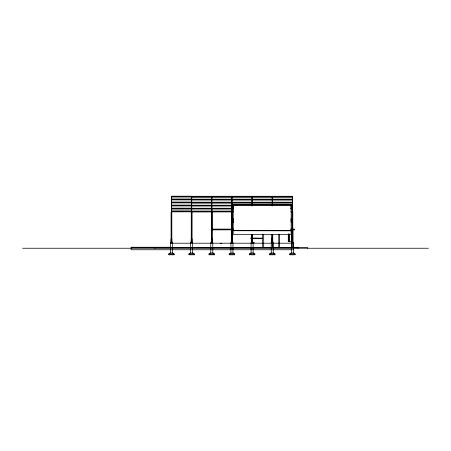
<?xml version="1.0" encoding="UTF-8"?>
<svg xmlns="http://www.w3.org/2000/svg" width="451" height="451" viewBox="0 0 451 451"><rect width="100%" height="100%" fill="white"/><g stroke="black" fill="none" stroke-linecap="round" stroke-linejoin="round"><path stroke-width="0.68" d="M292.457 196.867L191.619 196.89M292.4 205.357L191.619 205.414M168.691 254.043L170.078 253.039L172.846 253.039L174.233 254.043L174.233 254.798L168.691 254.798L168.691 254.043L174.233 254.043M188.851 254.043L190.232 253.039L193.005 253.039L194.392 254.043L194.392 254.798L188.851 254.798L188.851 254.043L194.392 254.043M209.005 254.043L210.391 253.039L213.165 253.039L214.552 254.043L214.552 254.798L209.005 254.798L209.005 254.043L214.552 254.043M229.164 254.043L230.551 253.039L233.325 253.039L234.712 254.043L234.712 254.798L229.164 254.798L229.164 254.043L234.712 254.043M249.324 254.043L250.711 253.039L253.485 253.039L254.866 254.043L254.866 254.798L249.324 254.798L249.324 254.043L254.866 254.043M269.484 254.043L270.871 253.039L273.644 253.039L275.025 254.043L275.025 254.798L269.484 254.798L269.484 254.043L275.025 254.043M289.643 254.043L291.03 253.039L293.798 253.039L295.185 254.043L295.185 254.798L289.643 254.798L289.643 254.043L295.185 254.043M220.466 243.348L221.858 243.207M211.778 208.052L211.79 229.942M191.619 196.286L292.417 196.286L292.417 197.098L191.619 197.098L191.619 196.202L171.459 196.202L171.459 197.014L191.619 197.014M171.459 196.405L191.619 196.405M191.619 196.495L292.417 196.495M191.619 199.156L292.417 199.156L292.417 199.973L171.459 199.883L171.459 199.071L191.619 199.071L191.619 199.973M171.459 199.28L191.619 199.28M191.619 199.365L292.417 199.365M171.459 199.675L191.619 199.675M191.619 199.765L292.417 199.765M191.619 202.183L292.417 202.183L292.417 202.995L191.619 202.995L191.619 202.099L171.459 202.099L171.459 202.911L191.619 202.911M171.459 202.302L191.619 202.302M191.619 202.392L292.417 202.392M191.619 202.787L292.417 202.787M231.938 204.81L292.417 204.81M191.619 205.205L231.938 205.205M171.459 205.329L191.619 205.329M231.814 205.43L233.33 205.504M291.025 205.504L292.541 205.43M191.619 205.932L171.459 205.932L171.459 205.12L191.619 205.12L191.619 206.017L233.33 206.017M231.814 205.932L233.33 205.949M291.025 205.949L292.541 205.932M291.025 206.034L292.417 206.017M231.814 206.643L233.33 206.637M291.025 206.637L292.541 206.643M231.814 206.654L233.33 206.721M291.025 206.721L292.541 206.654M231.814 207.251L233.33 207.212M291.025 207.212L292.541 207.251M231.814 207.894L233.33 207.9M291.025 207.9L292.541 207.894M231.938 207.99L233.33 207.99M291.025 207.99L292.417 207.99M191.619 208.232L233.33 208.232M291.025 208.232L292.417 208.232M231.814 208.266L233.33 208.317M291.025 208.317L292.541 208.266M171.459 208.351L191.619 208.351M191.619 208.435L233.33 208.435M291.025 208.435L292.541 208.514M171.335 208.762L191.748 208.762M171.335 208.96L191.748 208.96M231.814 208.965L233.33 208.926M291.025 208.926L292.541 208.965M233.33 209.044L191.619 209.044L191.619 208.142L171.459 208.142L171.459 208.954M291.025 209.044L292.287 209.101M191.619 211.102L233.33 211.102M291.025 211.102L292.417 211.102M171.459 211.226L191.619 211.226M191.619 211.31L231.938 211.31M231.814 211.682L233.33 211.705M291.025 211.705L292.541 211.682M191.619 211.829L171.459 211.829L171.459 211.017L191.619 211.017L191.619 211.914M233.33 211.914L191.241 211.964L191.241 242.706M291.025 211.914L292.795 211.964L292.795 242.706M232.062 218.763L233.471 218.763M291.132 218.763L292.541 218.763M232.062 218.82L233.471 218.82M291.132 218.82L292.541 218.82M232.062 219.31L233.471 219.259M291.132 219.259L292.541 219.31M232.062 219.4L233.471 219.4M291.132 219.4L292.541 219.4M231.814 219.434L233.471 219.457M291.132 219.457L292.541 219.434M232.062 219.896L233.471 219.896M291.132 219.896L292.541 219.896M232.062 219.947L233.471 219.947M291.132 219.947L292.541 219.947M232.062 220.037L233.471 220.037M291.132 220.037L292.541 220.037M232.062 220.088L233.471 220.088M291.132 220.088L292.541 220.088M232.062 220.528L233.471 220.528M291.132 220.528L292.541 220.528M232.062 220.584L233.471 220.584M291.132 220.584L292.541 220.584M232.062 220.674L233.471 220.725M291.132 220.674L292.541 220.725M232.062 221.362L233.471 221.311M291.132 221.311L292.541 221.362M232.062 221.858L233.471 221.802M291.132 221.858L292.541 221.802M232.062 222.49L233.471 222.439M291.132 222.439L292.541 222.49M211.778 229.097L233.494 229.097M290.918 229.097L294.43 229.097L294.43 229.852L290.906 229.852M211.778 229.35L233.342 229.35M290.906 229.35L294.43 229.35M233.494 229.852L211.525 229.852L211.525 230.608L212.032 230.608L212.032 229.852M291.154 230.686L233.195 230.692L291.154 230.788M291.853 232.626L291.853 241.697L289.379 241.697L289.435 234.024M262.679 238.167L250.587 238.167L262.679 238.37M171.081 238.675L170.98 242.706M171.837 238.675L171.938 242.706M191.241 238.675L191.139 242.706M191.996 238.675L192.098 242.706M211.401 238.675L211.299 242.706M212.156 238.675L212.258 242.706M231.56 238.675L231.459 242.706M232.316 238.675L232.417 242.706M251.72 238.675L251.619 242.706M252.475 238.675L252.577 242.706M271.88 238.675L271.778 242.706M254.589 242.706L251.089 242.706L251.089 253.039M170.455 242.807L172.468 242.807M190.61 242.807L192.628 242.807M210.769 242.807L212.787 242.807M230.929 242.807L232.947 242.807M251.089 242.807L253.107 242.807M271.248 242.807L273.261 242.807M291.408 242.807L293.421 242.807M170.455 243.207L293.674 243.207L293.674 249.758L131.145 249.758L131.145 247.238L170.766 247.238M131.145 247.492L307.531 247.492L307.531 248.247M154.828 247.746L297.959 247.746M22.55 248.247L428.45 248.247M297.959 248.247L297.959 247.368L154.828 247.368L154.828 248.247M293.421 253.039L293.421 242.706L291.408 242.706L291.408 253.039M292.919 230.038L292.919 247.238L291.91 247.238L291.91 230.038M292.665 229.852L292.665 230.608L292.163 230.608L292.163 229.852M292.541 242.886L292.541 196.845L292.287 242.706M292.417 206.721L292.417 204.726L231.938 204.726L231.938 206.721M292.417 207.212L292.417 229.35M292.034 211.964L292.034 242.706M291.154 204.72L291.154 234.39L233.195 234.39L233.195 204.72M288.888 234.024L288.888 241.697L288.279 241.697L288.279 234.024M288.381 234.024L288.381 241.697M279.31 234.165L279.31 247.238L278.808 247.238L278.808 234.165M273.261 253.039L273.261 242.706L271.248 242.706L271.248 253.039M272.759 234.204L272.759 247.238L272.257 247.238L272.257 234.204M272.635 234.424L272.635 242.706M272.381 196.845L272.381 205.149M272.381 234.424L272.381 242.706M272.257 196.286L272.257 197.098M272.257 199.156L272.257 199.973M272.257 202.183L272.257 202.995M272.257 204.726L272.257 205.504M272.128 196.845L272.128 205.149M272.128 234.424L272.128 242.706M271.88 234.424L271.88 242.706M263.688 234.204L263.688 247.238L262.679 247.238L262.679 234.204M253.107 242.706L253.107 253.039M252.475 234.424L252.475 242.706M252.222 196.845L252.222 205.149M252.222 234.424L252.222 242.886M252.098 196.286L252.098 197.098M252.098 199.156L252.098 199.973M252.098 202.183L252.098 202.995M252.098 204.726L252.098 205.504M251.968 196.845L251.968 205.149M251.968 234.424L251.968 242.886M251.72 234.424L251.72 242.706M232.947 253.039L232.947 242.706L230.929 242.706L230.929 253.039M232.44 229.35L232.44 229.852M232.316 211.964L232.316 242.706M232.192 229.852L232.192 230.608L231.684 230.608L231.684 229.852M232.062 196.845L232.062 242.886M231.938 196.286L231.938 197.098M231.938 199.156L231.938 199.973M231.938 202.183L231.938 202.995M231.938 207.212L231.938 229.35M231.814 196.845L231.814 242.886M231.56 211.964L231.56 242.706M212.787 253.039L212.787 242.706L210.769 242.706L210.769 253.039M212.156 211.964L212.156 242.706M211.902 196.845L211.902 242.706M211.778 196.286L211.778 197.098M211.778 199.156L211.778 199.973M211.778 202.183L211.778 202.995M211.778 205.205L211.778 206.017M211.654 196.845L211.654 242.706M211.401 211.964L211.401 242.706M192.628 253.039L192.628 242.706L190.61 242.706L190.61 253.039M191.996 211.964L191.996 242.706M191.748 196.845L191.748 211.564M191.748 211.964L191.748 242.706M191.495 196.845L191.495 211.564M191.495 211.964L191.495 242.706M172.468 253.039L172.468 242.706L170.455 242.706L170.455 253.039M171.837 242.706L171.837 211.964L171.081 211.964L171.081 242.706M171.589 242.706L171.589 196.845L171.335 242.706M252.222 205.43L251.968 205.932L252.222 205.43M272.381 205.43L272.128 205.932L272.381 205.43M233.471 221.165L232.062 221.165L233.471 221.221M292.541 221.165L291.132 221.165L292.541 221.221M233.471 221.948L232.062 221.948L233.471 221.999M292.541 221.948L291.132 221.948L292.541 221.999"/></g></svg>
